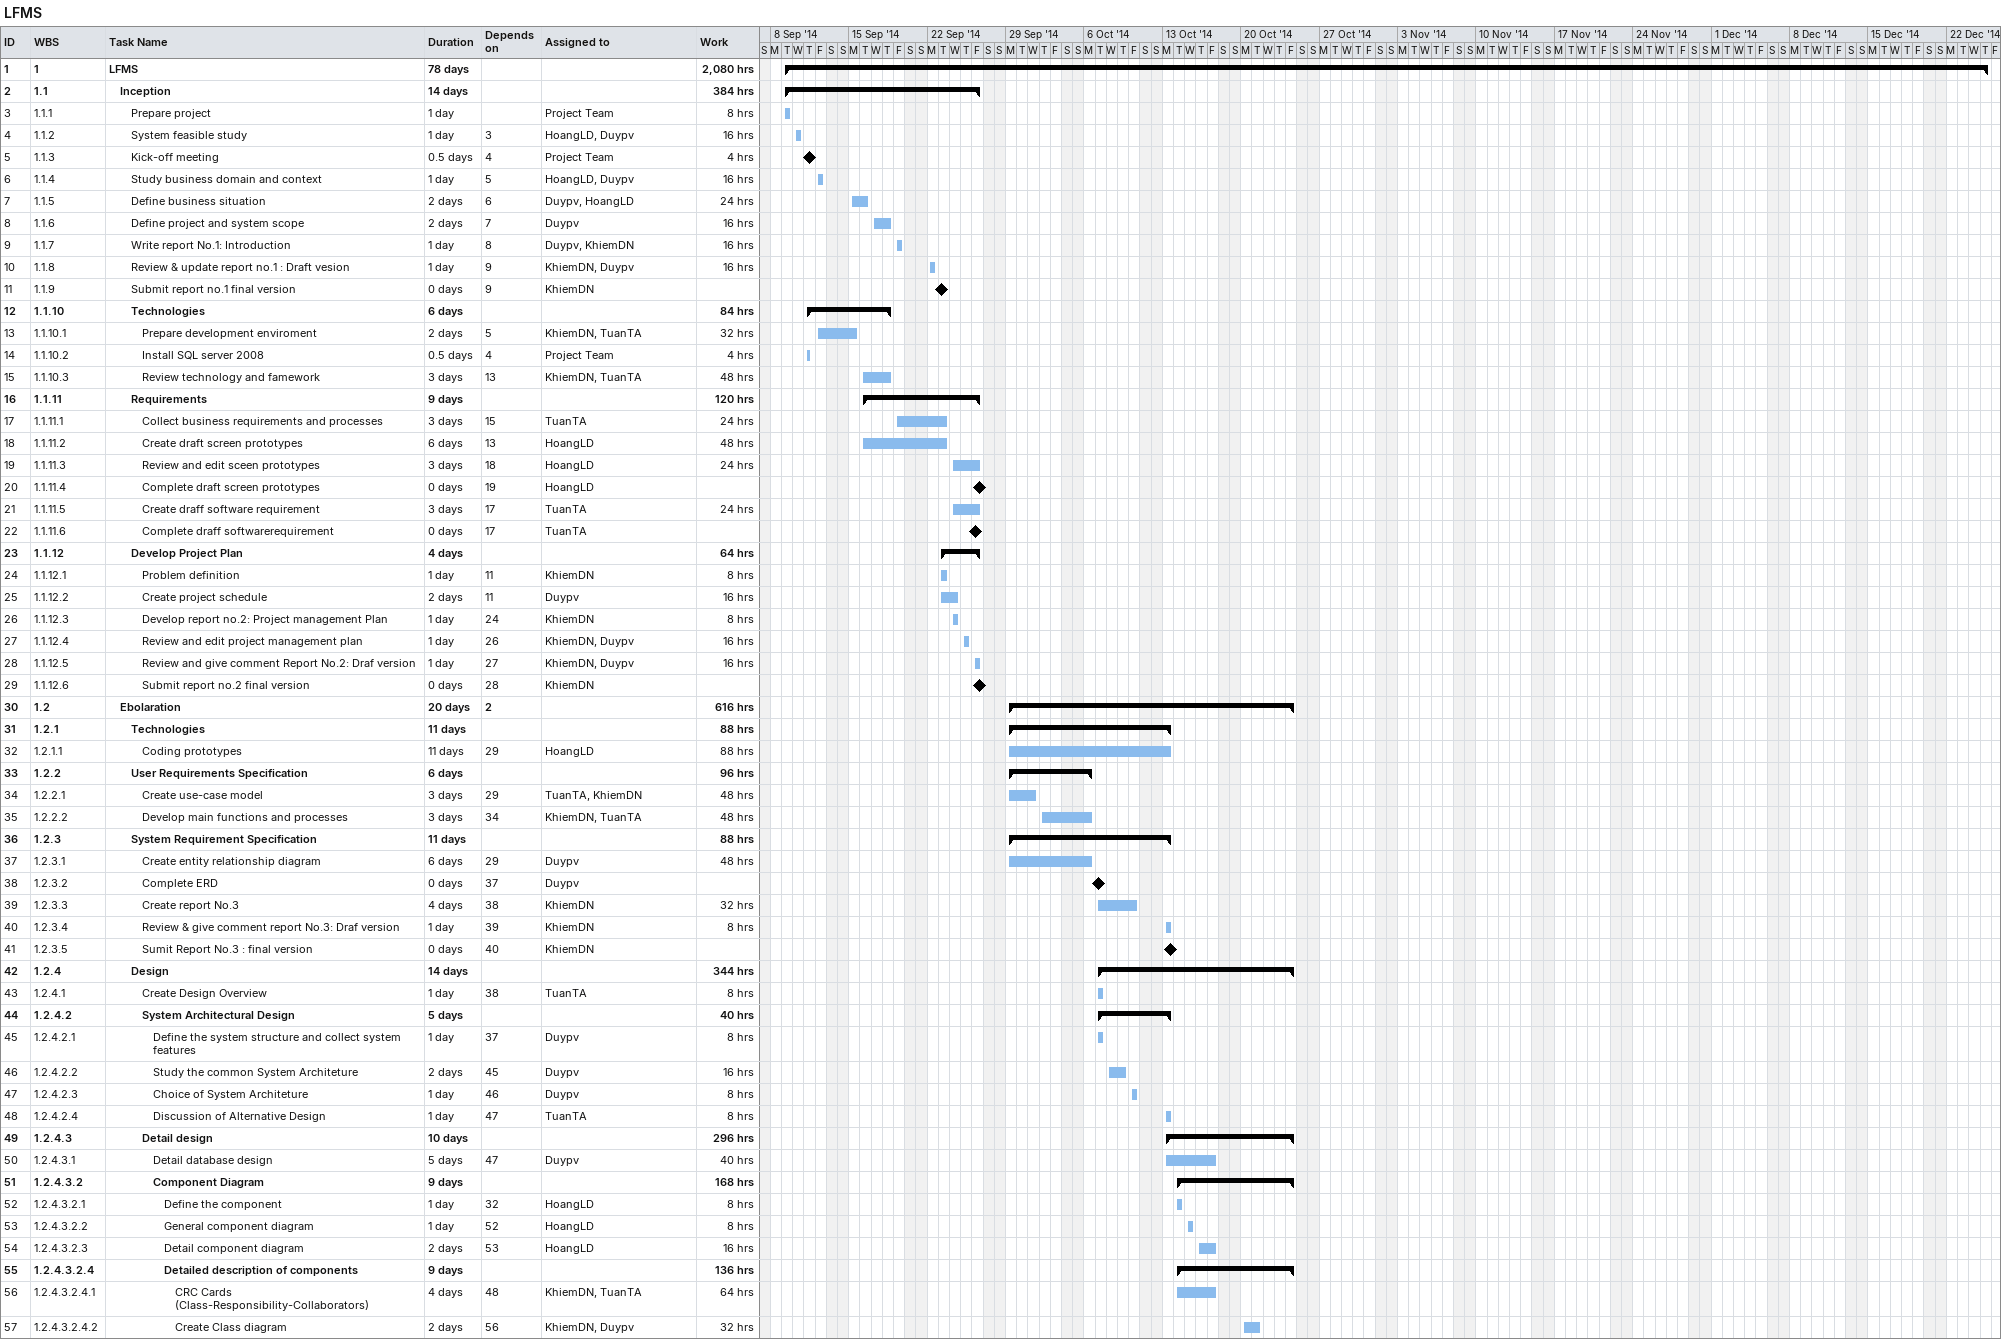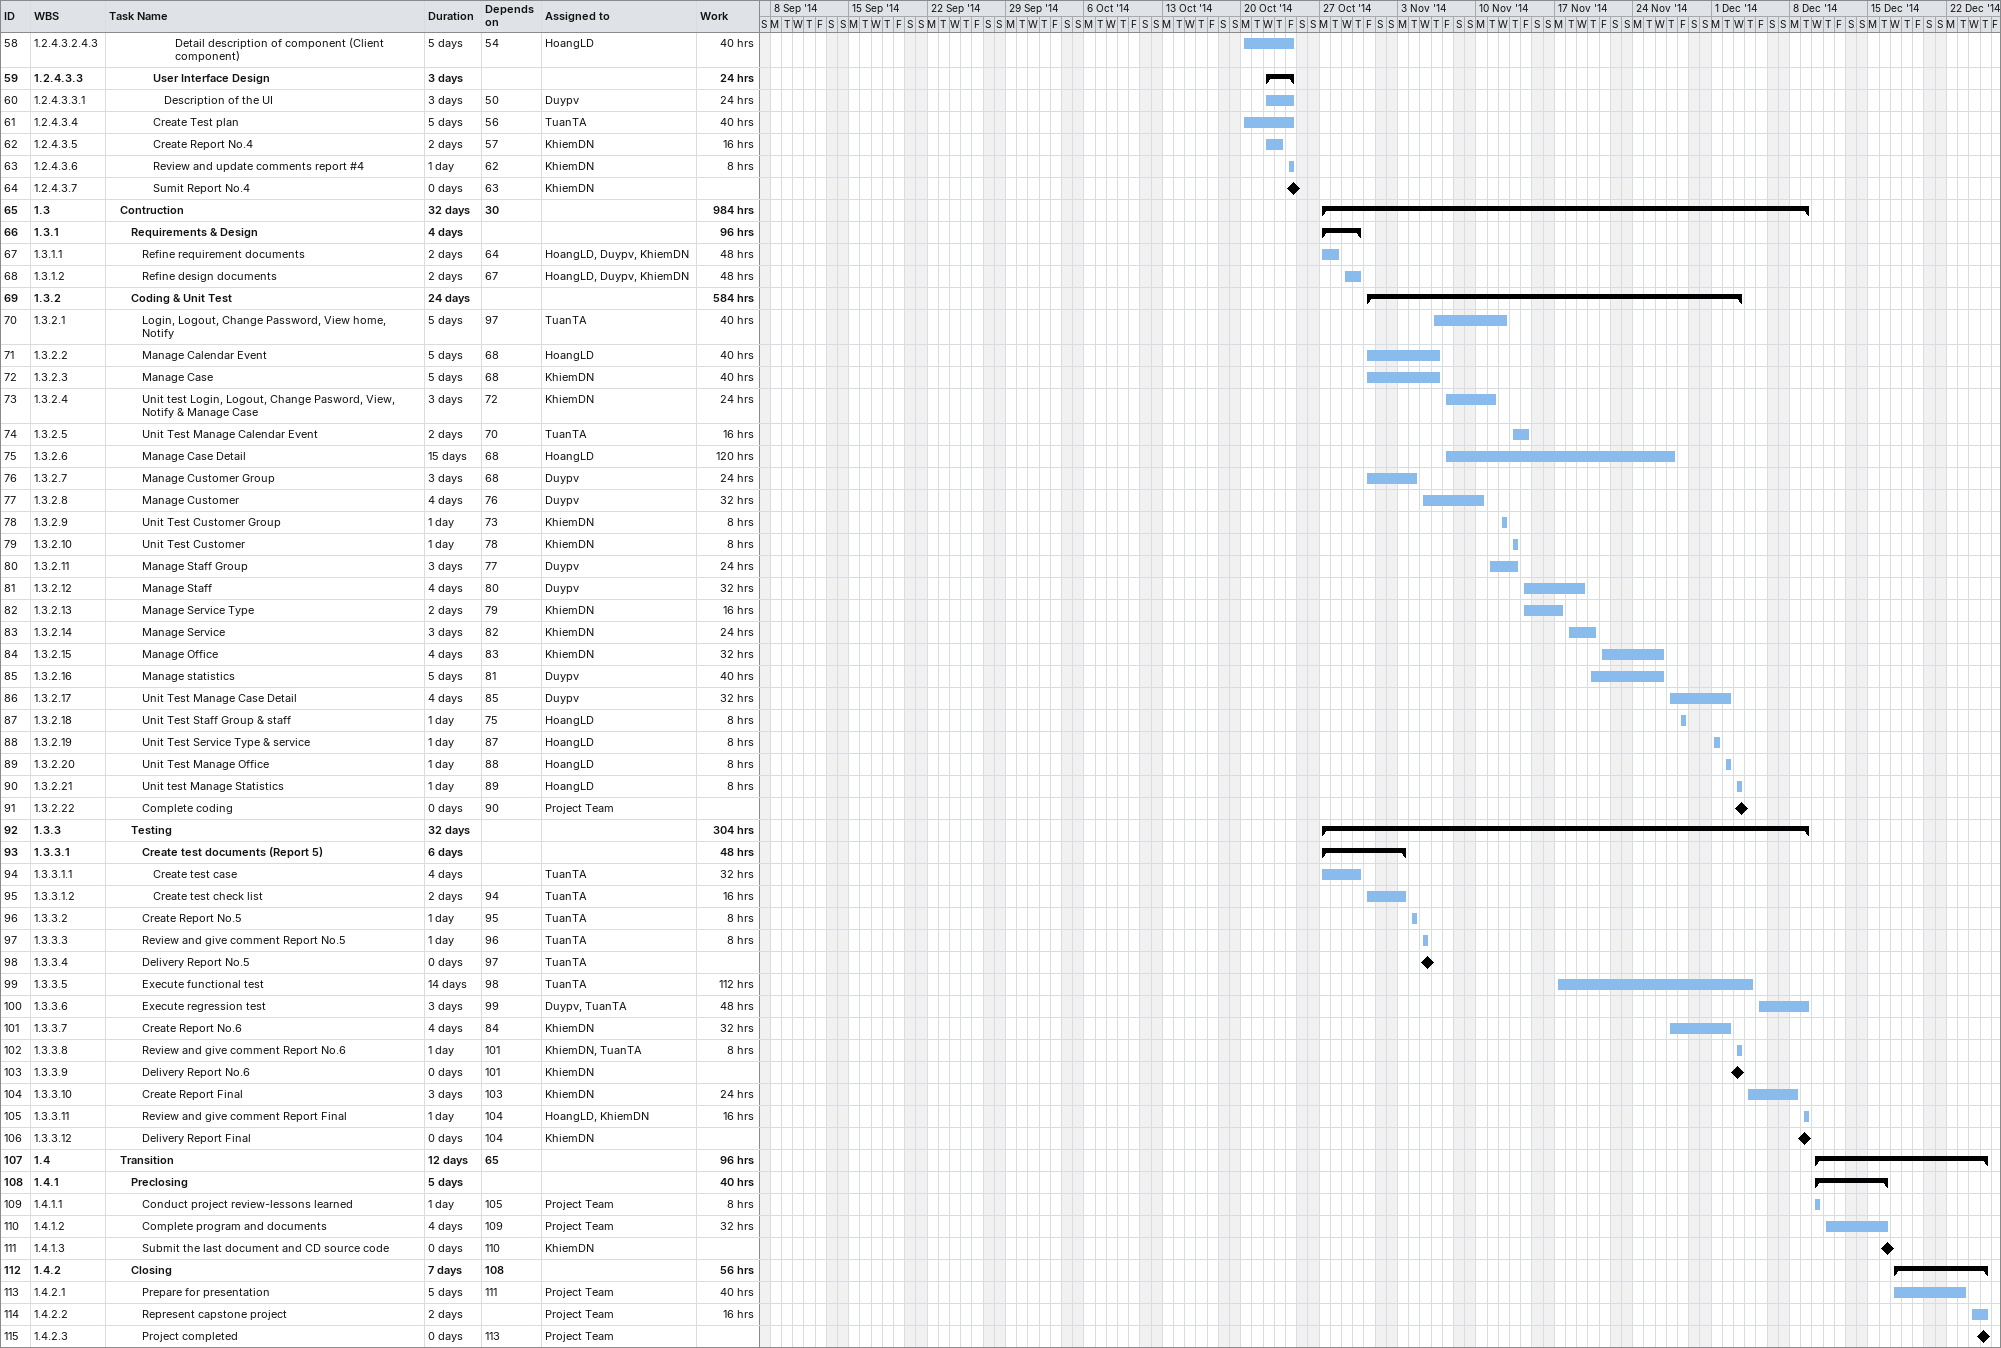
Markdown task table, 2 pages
LFMS

| ID | WBS | Task | Duration | Start | Finish | Predecessors | Resources | Work (h) |
|---|---|---|---|---|---|---|---|---|
| 1 | 1 | **LFMS** | 78d | 2014-09-09 | 2014-12-25 |  |  | 2080 |
| 2 | 1.1 | **Inception** | 14d | 2014-09-09 | 2014-09-26 |  |  | 384 |
| 3 | 1.1.1 | Prepare project | 1d | 2014-09-09 | 2014-09-09 |  | Project Team | 8 |
| 4 | 1.1.2 | System feasible study | 1d | 2014-09-10 | 2014-09-10 | 3 | HoangLD, Duypv | 16 |
| 5 | 1.1.3 | Kick-off meeting | 0.5d | 2014-09-11 | 2014-09-11 | 4 | Project Team | 4 |
| 6 | 1.1.4 | Study business domain and context | 1d | 2014-09-12 | 2014-09-12 | 5 | HoangLD, Duypv | 16 |
| 7 | 1.1.5 | Define business situation | 2d | 2014-09-15 | 2014-09-16 | 6 | Duypv, HoangLD | 24 |
| 8 | 1.1.6 | Define project and system scope | 2d | 2014-09-17 | 2014-09-18 | 7 | Duypv | 16 |
| 9 | 1.1.7 | Write report No.1: Introduction | 1d | 2014-09-19 | 2014-09-19 | 8 | Duypv, KhiemDN | 16 |
| 10 | 1.1.8 | Review & update report no.1 : Draft vesion | 1d | 2014-09-22 | 2014-09-22 | 9 | KhiemDN, Duypv | 16 |
| 11 | 1.1.9 | Submit report no.1 final version | 0d | 2014-09-23 | 2014-09-23 | 9 | KhiemDN |  |
| 12 | 1.1.10 | **Technologies** | 6d | 2014-09-11 | 2014-09-18 |  |  | 84 |
| 13 | 1.1.10.1 | Prepare development enviroment | 2d | 2014-09-12 | 2014-09-15 | 5 | KhiemDN, TuanTA | 32 |
| 14 | 1.1.10.2 | Install SQL server 2008 | 0.5d | 2014-09-11 | 2014-09-11 | 4 | Project Team | 4 |
| 15 | 1.1.10.3 | Review technology and famework | 3d | 2014-09-16 | 2014-09-18 | 13 | KhiemDN, TuanTA | 48 |
| 16 | 1.1.11 | **Requirements** | 9d | 2014-09-16 | 2014-09-26 |  |  | 120 |
| 17 | 1.1.11.1 | Collect business requirements and processes | 3d | 2014-09-19 | 2014-09-23 | 15 | TuanTA | 24 |
| 18 | 1.1.11.2 | Create draft screen prototypes | 6d | 2014-09-16 | 2014-09-23 | 13 | HoangLD | 48 |
| 19 | 1.1.11.3 | Review and edit sceen prototypes | 3d | 2014-09-24 | 2014-09-26 | 18 | HoangLD | 24 |
| 20 | 1.1.11.4 | Complete draft screen prototypes | 0d | 2014-09-26 | 2014-09-26 | 19 | HoangLD |  |
| 21 | 1.1.11.5 | Create draff software requirement | 3d | 2014-09-24 | 2014-09-26 | 17 | TuanTA | 24 |
| 22 | 1.1.11.6 | Complete draff softwarerequirement | 0d | 2014-09-26 | 2014-09-26 | 17 | TuanTA |  |
| 23 | 1.1.12 | **Develop Project Plan** | 4d | 2014-09-23 | 2014-09-26 |  |  | 64 |
| 24 | 1.1.12.1 | Problem definition | 1d | 2014-09-23 | 2014-09-23 | 11 | KhiemDN | 8 |
| 25 | 1.1.12.2 | Create project schedule | 2d | 2014-09-23 | 2014-09-24 | 11 | Duypv | 16 |
| 26 | 1.1.12.3 | Develop report no.2: Project management Plan | 1d | 2014-09-24 | 2014-09-24 | 24 | KhiemDN | 8 |
| 27 | 1.1.12.4 | Review and edit project management plan | 1d | 2014-09-25 | 2014-09-25 | 26 | KhiemDN, Duypv | 16 |
| 28 | 1.1.12.5 | Review and give comment Report No.2: Draf version | 1d | 2014-09-26 | 2014-09-26 | 27 | KhiemDN, Duypv | 16 |
| 29 | 1.1.12.6 | Submit report no.2 final version | 0d | 2014-09-26 | 2014-09-26 | 28 | KhiemDN |  |
| 30 | 1.2 | **Ebolaration** | 20d | 2014-09-29 | 2014-10-24 | 2 |  | 616 |
| 31 | 1.2.1 | **Technologies** | 11d | 2014-09-29 | 2014-10-13 |  |  | 88 |
| 32 | 1.2.1.1 | Coding prototypes | 11d | 2014-09-29 | 2014-10-13 | 29 | HoangLD | 88 |
| 33 | 1.2.2 | **User Requirements Specification** | 6d | 2014-09-29 | 2014-10-06 |  |  | 96 |
| 34 | 1.2.2.1 | Create use-case model | 3d | 2014-09-29 | 2014-10-01 | 29 | TuanTA, KhiemDN | 48 |
| 35 | 1.2.2.2 | Develop main functions and processes | 3d | 2014-10-02 | 2014-10-06 | 34 | KhiemDN, TuanTA | 48 |
| 36 | 1.2.3 | **System Requirement Specification** | 11d | 2014-09-29 | 2014-10-13 |  |  | 88 |
| 37 | 1.2.3.1 | Create entity relationship diagram | 6d | 2014-09-29 | 2014-10-06 | 29 | Duypv | 48 |
| 38 | 1.2.3.2 | Complete ERD | 0d | 2014-10-07 | 2014-10-07 | 37 | Duypv |  |
| 39 | 1.2.3.3 | Create report No.3 | 4d | 2014-10-07 | 2014-10-10 | 38 | KhiemDN | 32 |
| 40 | 1.2.3.4 | Review & give comment report No.3: Draf version | 1d | 2014-10-13 | 2014-10-13 | 39 | KhiemDN | 8 |
| 41 | 1.2.3.5 | Sumit Report No.3 : final version | 0d | 2014-10-13 | 2014-10-13 | 40 | KhiemDN |  |
| 42 | 1.2.4 | **Design** | 14d | 2014-10-07 | 2014-10-24 |  |  | 344 |
| 43 | 1.2.4.1 | Create Design Overview | 1d | 2014-10-07 | 2014-10-07 | 38 | TuanTA | 8 |
| 44 | 1.2.4.2 | **System Architectural Design** | 5d | 2014-10-07 | 2014-10-13 |  |  | 40 |
| 45 | 1.2.4.2.1 | Define the system structure and collect system features | 1d | 2014-10-07 | 2014-10-07 | 37 | Duypv | 8 |
| 46 | 1.2.4.2.2 | Study the common System Architeture | 2d | 2014-10-08 | 2014-10-09 | 45 | Duypv | 16 |
| 47 | 1.2.4.2.3 | Choice of System Architeture | 1d | 2014-10-10 | 2014-10-10 | 46 | Duypv | 8 |
| 48 | 1.2.4.2.4 | Discussion of Alternative Design | 1d | 2014-10-13 | 2014-10-13 | 47 | TuanTA | 8 |
| 49 | 1.2.4.3 | **Detail design** | 10d | 2014-10-13 | 2014-10-24 |  |  | 296 |
| 50 | 1.2.4.3.1 | Detail database design | 5d | 2014-10-13 | 2014-10-17 | 47 | Duypv | 40 |
| 51 | 1.2.4.3.2 | **Component Diagram** | 9d | 2014-10-14 | 2014-10-24 |  |  | 168 |
| 52 | 1.2.4.3.2.1 | Define the component | 1d | 2014-10-14 | 2014-10-14 | 32 | HoangLD | 8 |
| 53 | 1.2.4.3.2.2 | General component diagram | 1d | 2014-10-15 | 2014-10-15 | 52 | HoangLD | 8 |
| 54 | 1.2.4.3.2.3 | Detail component diagram | 2d | 2014-10-16 | 2014-10-17 | 53 | HoangLD | 16 |
| 55 | 1.2.4.3.2.4 | **Detailed description of components** | 9d | 2014-10-14 | 2014-10-24 |  |  | 136 |
| 56 | 1.2.4.3.2.4.1 | CRC Cards (Class-Responsibility-Collaborators) | 4d | 2014-10-14 | 2014-10-17 | 48 | KhiemDN, TuanTA | 64 |
| 57 | 1.2.4.3.2.4.2 | Create Class diagram | 2d | 2014-10-20 | 2014-10-21 | 56 | KhiemDN, Duypv | 32 |
| 58 | 1.2.4.3.2.4.3 | Detail description of component (Client component) | 5d | 2014-10-20 | 2014-10-24 | 54 | HoangLD | 40 |
| 59 | 1.2.4.3.3 | **User Interface Design** | 3d | 2014-10-22 | 2014-10-24 |  |  | 24 |
| 60 | 1.2.4.3.3.1 | Description of the UI | 3d | 2014-10-22 | 2014-10-24 | 50 | Duypv | 24 |
| 61 | 1.2.4.3.4 | Create Test plan | 5d | 2014-10-20 | 2014-10-24 | 56 | TuanTA | 40 |
| 62 | 1.2.4.3.5 | Create Report No.4 | 2d | 2014-10-22 | 2014-10-23 | 57 | KhiemDN | 16 |
| 63 | 1.2.4.3.6 | Review and update comments report #4 | 1d | 2014-10-24 | 2014-10-24 | 62 | KhiemDN | 8 |
| 64 | 1.2.4.3.7 | Sumit Report No.4 | 0d | 2014-10-24 | 2014-10-24 | 63 | KhiemDN |  |
| 65 | 1.3 | **Contruction** | 32d | 2014-10-27 | 2014-12-09 | 30 |  | 984 |
| 66 | 1.3.1 | **Requirements & Design** | 4d | 2014-10-27 | 2014-10-30 |  |  | 96 |
| 67 | 1.3.1.1 | Refine requirement documents | 2d | 2014-10-27 | 2014-10-28 | 64 | HoangLD, Duypv, KhiemDN | 48 |
| 68 | 1.3.1.2 | Refine design documents | 2d | 2014-10-29 | 2014-10-30 | 67 | HoangLD, Duypv, KhiemDN | 48 |
| 69 | 1.3.2 | **Coding & Unit Test** | 24d | 2014-10-31 | 2014-12-03 |  |  | 584 |
| 70 | 1.3.2.1 | Login, Logout, Change Password, View home, Notify | 5d | 2014-11-06 | 2014-11-12 | 97 | TuanTA | 40 |
| 71 | 1.3.2.2 | Manage Calendar Event | 5d | 2014-10-31 | 2014-11-06 | 68 | HoangLD | 40 |
| 72 | 1.3.2.3 | Manage Case | 5d | 2014-10-31 | 2014-11-06 | 68 | KhiemDN | 40 |
| 73 | 1.3.2.4 | Unit test Login, Logout, Change Pasword, View, Notify & Manage Case | 3d | 2014-11-07 | 2014-11-11 | 72 | KhiemDN | 24 |
| 74 | 1.3.2.5 | Unit Test Manage Calendar Event | 2d | 2014-11-13 | 2014-11-14 | 70 | TuanTA | 16 |
| 75 | 1.3.2.6 | Manage Case Detail | 15d | 2014-11-07 | 2014-11-27 | 68 | HoangLD | 120 |
| 76 | 1.3.2.7 | Manage Customer Group | 3d | 2014-10-31 | 2014-11-04 | 68 | Duypv | 24 |
| 77 | 1.3.2.8 | Manage Customer | 4d | 2014-11-05 | 2014-11-10 | 76 | Duypv | 32 |
| 78 | 1.3.2.9 | Unit Test Customer Group | 1d | 2014-11-12 | 2014-11-12 | 73 | KhiemDN | 8 |
| 79 | 1.3.2.10 | Unit Test Customer | 1d | 2014-11-13 | 2014-11-13 | 78 | KhiemDN | 8 |
| 80 | 1.3.2.11 | Manage Staff Group | 3d | 2014-11-11 | 2014-11-13 | 77 | Duypv | 24 |
| 81 | 1.3.2.12 | Manage Staff | 4d | 2014-11-14 | 2014-11-19 | 80 | Duypv | 32 |
| 82 | 1.3.2.13 | Manage Service Type | 2d | 2014-11-14 | 2014-11-17 | 79 | KhiemDN | 16 |
| 83 | 1.3.2.14 | Manage Service | 3d | 2014-11-18 | 2014-11-20 | 82 | KhiemDN | 24 |
| 84 | 1.3.2.15 | Manage Office | 4d | 2014-11-21 | 2014-11-26 | 83 | KhiemDN | 32 |
| 85 | 1.3.2.16 | Manage statistics | 5d | 2014-11-20 | 2014-11-26 | 81 | Duypv | 40 |
| 86 | 1.3.2.17 | Unit Test Manage Case Detail | 4d | 2014-11-27 | 2014-12-02 | 85 | Duypv | 32 |
| 87 | 1.3.2.18 | Unit Test Staff Group & staff | 1d | 2014-11-28 | 2014-11-28 | 75 | HoangLD | 8 |
| 88 | 1.3.2.19 | Unit Test Service Type & service | 1d | 2014-12-01 | 2014-12-01 | 87 | HoangLD | 8 |
| 89 | 1.3.2.20 | Unit Test Manage Office | 1d | 2014-12-02 | 2014-12-02 | 88 | HoangLD | 8 |
| 90 | 1.3.2.21 | Unit test Manage Statistics | 1d | 2014-12-03 | 2014-12-03 | 89 | HoangLD | 8 |
| 91 | 1.3.2.22 | Complete coding | 0d | 2014-12-03 | 2014-12-03 | 90 | Project Team |  |
| 92 | 1.3.3 | **Testing** | 32d | 2014-10-27 | 2014-12-09 |  |  | 304 |
| 93 | 1.3.3.1 | **Create test documents (Report 5)** | 6d | 2014-10-27 | 2014-11-03 |  |  | 48 |
| 94 | 1.3.3.1.1 | Create test case | 4d | 2014-10-27 | 2014-10-30 |  | TuanTA | 32 |
| 95 | 1.3.3.1.2 | Create test check list | 2d | 2014-10-31 | 2014-11-03 | 94 | TuanTA | 16 |
| 96 | 1.3.3.2 | Create Report No.5 | 1d | 2014-11-04 | 2014-11-04 | 95 | TuanTA | 8 |
| 97 | 1.3.3.3 | Review and give comment Report No.5 | 1d | 2014-11-05 | 2014-11-05 | 96 | TuanTA | 8 |
| 98 | 1.3.3.4 | Delivery Report No.5 | 0d | 2014-11-05 | 2014-11-05 | 97 | TuanTA |  |
| 99 | 1.3.3.5 | Execute functional test | 14d | 2014-11-17 | 2014-12-04 | 98 | TuanTA | 112 |
| 100 | 1.3.3.6 | Execute regression test | 3d | 2014-12-05 | 2014-12-09 | 99 | Duypv, TuanTA | 48 |
| 101 | 1.3.3.7 | Create Report No.6 | 4d | 2014-11-27 | 2014-12-02 | 84 | KhiemDN | 32 |
| 102 | 1.3.3.8 | Review and give comment Report No.6 | 1d | 2014-12-03 | 2014-12-03 | 101 | KhiemDN, TuanTA | 8 |
| 103 | 1.3.3.9 | Delivery Report No.6 | 0d | 2014-12-03 | 2014-12-03 | 101 | KhiemDN |  |
| 104 | 1.3.3.10 | Create Report Final | 3d | 2014-12-04 | 2014-12-08 | 103 | KhiemDN | 24 |
| 105 | 1.3.3.11 | Review and give comment Report Final | 1d | 2014-12-09 | 2014-12-09 | 104 | HoangLD, KhiemDN | 16 |
| 106 | 1.3.3.12 | Delivery Report Final | 0d | 2014-12-09 | 2014-12-09 | 104 | KhiemDN |  |
| 107 | 1.4 | **Transition** | 12d | 2014-12-10 | 2014-12-25 | 65 |  | 96 |
| 108 | 1.4.1 | **Preclosing** | 5d | 2014-12-10 | 2014-12-16 |  |  | 40 |
| 109 | 1.4.1.1 | Conduct project review-lessons learned | 1d | 2014-12-10 | 2014-12-10 | 105 | Project Team | 8 |
| 110 | 1.4.1.2 | Complete program and documents | 4d | 2014-12-11 | 2014-12-16 | 109 | Project Team | 32 |
| 111 | 1.4.1.3 | Submit the last document and CD source code | 0d | 2014-12-16 | 2014-12-16 | 110 | KhiemDN |  |
| 112 | 1.4.2 | **Closing** | 7d | 2014-12-17 | 2014-12-25 | 108 |  | 56 |
| 113 | 1.4.2.1 | Prepare for presentation | 5d | 2014-12-17 | 2014-12-23 | 111 | Project Team | 40 |
| 114 | 1.4.2.2 | Represent capstone project | 2d | 2014-12-24 | 2014-12-25 |  | Project Team | 16 |
| 115 | 1.4.2.3 | Project completed | 0d | 2014-12-25 | 2014-12-25 | 113 | Project Team |  |
